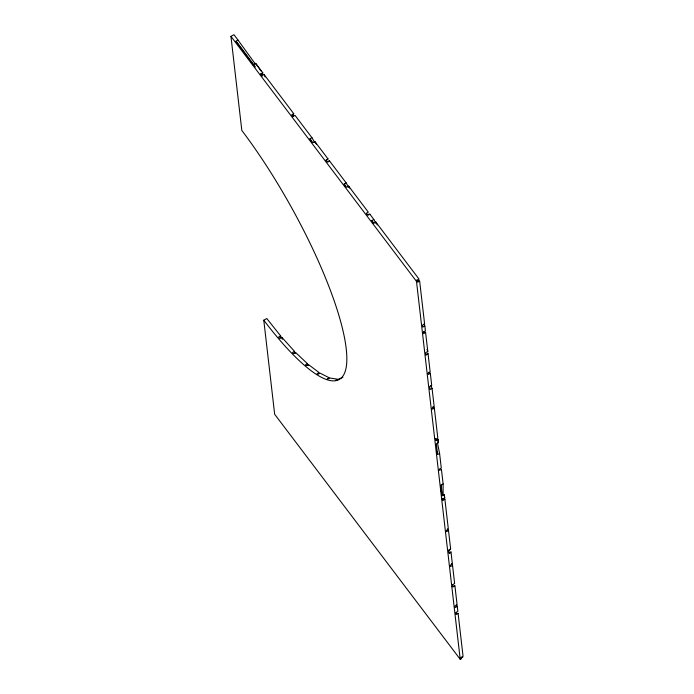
<?xml version="1.0" encoding="UTF-8"?>
<svg xmlns="http://www.w3.org/2000/svg" width="694" height="694" viewBox="0 0 694 694"><rect width="100%" height="100%" fill="white"/><g stroke="black" fill="none" stroke-linecap="round" stroke-linejoin="round"><path stroke-width="1.04" d="M441.115 491.369L441.124 485.045L443.119 483.926L441.427 469.3L439.432 470.419L439.285 469.161L441.28 468.042L439.588 453.416L437.463 442.876M443.102 495.525L443.119 483.926M444.36 496.453L444.36 494.683L442.364 495.802L441.124 485.045M262.774 72.775L260.779 73.894L260.744 74.562L262.74 73.443L262.774 72.775L255.635 63.354L253.64 64.473L236.021 41.206L238.016 40.087L255.331 63.987M261.994 76.383L260.779 73.894M262.037 75.559L264.032 74.44L265.169 77.017M292.469 117.217L293.727 113.651L264.032 74.44M448.576 551.374L450.64 548.928L448.515 530.58L447.396 528.802M449.669 553.508L450.987 551.947L452.384 564.005L450.389 565.124L450.553 566.538L452.549 565.419L451.49 563.58M326.102 160.618L328.019 158.935L314.92 141.628L312.916 142.747L309.949 138.826L311.944 137.707L314.686 142.365M327.993 162.023L329.416 160.782L346.176 182.912L348.579 187.259M342.897 377.302L335.818 380.312L337.484 379.184L329.971 378.039L327.611 379.063L327.204 378.889L329.199 377.77L320.021 373.146L318.026 374.266L317.106 373.684L319.101 372.565L308.474 364.576L306.488 365.695L305.455 364.81L307.451 363.691L308.171 365.643M452.436 584.773L454.639 583.524L452.549 565.419M455.967 613.34L458.101 613.418L463.054 656.264L461.059 657.383L461.215 658.745L460.217 659.3L274.668 414.275L263.781 320.203A176.788 42.464 60.7 0 0 346.202 348.666A176.788 42.464 60.7 0 0 241.824 130.455L230.946 36.374L233.939 34.7L238.016 40.087M261.36 75.186L262.688 74.44M293.727 113.651L291.732 114.77L293.033 116.497L295.028 115.378L311.944 137.707M328.019 158.935L326.024 160.054L327.421 161.902L329.416 160.782M345.569 186.495L344.181 184.031L346.176 182.912M375.827 223.294L373.84 219.443L369.859 214.177L367.855 215.296L366.319 213.266L368.314 212.147L348.631 186.148L346.636 187.267L344.181 184.031M373.329 223.451L371.845 220.562L373.84 219.443M423.991 324.037L424.841 325.963L422.846 327.082L422.611 325.044L424.607 323.925L419.644 281.087L417.649 282.206L417.077 280.289L419.072 279.17L375.853 222.097L373.858 223.216L371.845 220.562M263.781 320.203L266.774 318.52L280.645 335.913L281.096 337.917M280.645 335.913L278.65 337.032L279.856 338.446L281.851 337.327L294.525 351.372L295.15 353.42M460.217 659.3L416.495 281.4L417.493 280.844M294.525 351.372L292.53 352.491L293.657 353.654L295.661 352.543L307.451 363.691M427.738 352.986L428.059 353.819L426.064 354.938L425.795 352.587L427.79 351.468L425.596 332.513L423.6 333.632L423.418 332.07L425.413 330.951L424.841 325.963M428.935 372.158L430.323 373.346L428.328 374.465L428.163 373.051L430.159 371.932L428.059 353.819M431.026 385.491L432.067 388.414L430.072 389.534L429.725 386.515L431.72 385.396L430.323 373.346M432.969 406.684L434.34 408.098L432.345 409.217L432.197 407.89L434.192 406.771L432.067 388.414M435.979 440.577L435.615 440.152L437.61 439.033L437.975 439.458L435.979 440.577L435.832 439.302L437.827 438.183L434.34 408.098M437.975 439.458L438.339 442.659L436.344 443.778L437.593 454.535L439.588 453.416M442.885 500.287L442.312 499.454L444.307 498.335L444.88 499.168L442.885 500.287L442.737 499.003L444.733 497.884L444.36 494.683M448.515 530.58L446.52 531.699L446.363 530.372L448.359 529.253L444.88 499.168M450.64 548.928L448.645 550.047L448.992 553.066L450.987 551.947M456.296 604.517L457.285 606.391L455.29 607.51L455.108 605.949L457.103 604.83L454.917 585.875L452.913 586.994L452.644 584.643M458.101 613.418L456.105 614.537L455.871 612.498L457.866 611.379L457.285 606.391M462.794 657.071L460.799 658.19L461.215 658.745M451.95 586.595L454.917 585.875M366.935 214.446L369.859 214.177M416.6 280.029L419.644 281.087M423.895 331.428L425.596 332.513M435.277 438.651L435.832 439.302M230.946 36.374L416.495 281.4M236.021 41.206L249.051 59.007M255.635 63.354L260.961 70.927M253.64 64.473L255.418 66.997M250.274 60.751L253.336 65.106M444.36 497.346L444.733 497.884M442.364 498.466L442.737 499.003M314.92 141.628L316.516 144.343M309.949 138.826L311.597 141.619M348.631 186.148L349.646 188.039M375.853 222.097L377.293 224.899M426.966 349.481L427.79 351.468M425.743 354.105L426.064 354.938M281.851 337.327L282.302 339.34M437.61 439.033L438.339 442.659M436.951 451.378L437.593 454.535"/></g></svg>
